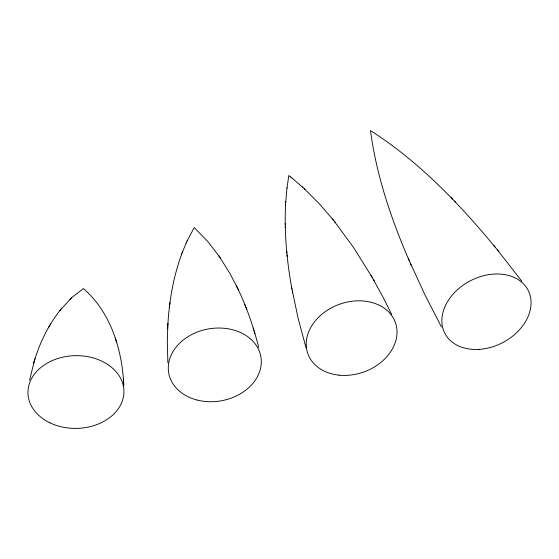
<?xml version="1.0" encoding="UTF-8"?>
<svg xmlns="http://www.w3.org/2000/svg" width="559" height="559" viewBox="0 0 559 559"><rect width="100%" height="100%" fill="white"/><g stroke="black" fill="none" stroke-linecap="round" stroke-linejoin="round"><path stroke-width="0.84" d="M167.756 326.638L167.316 342.436L167.868 362.693M285.593 204.531C284.168 232.775 286.858 261.116 291.889 288.905M167.826 325.555C169.146 301.147 173.339 276.74 181.815 253.751M285.712 202.491L286.998 187.81M167.644 328.86L167.931 323.368M285.551 205.37L285.747 201.722M286.949 188.208L288.814 175.526L290.75 177.042M169.342 307.576L169.601 305.563M169.726 304.529L169.978 302.559M29.613 380.162L34.337 360.855M34.385 360.73C39.948 342.332 48.577 324.73 60.596 309.686M33.673 363.084L35.049 358.522M182.297 252.458L186.44 242.452M181.444 254.729L182.639 251.55M187.097 241.027L194.211 227.583L207.794 241.53L219.212 256.392M186.161 243.067L187.349 240.482M50.694 323.85L48.675 327.281M60.938 309.26L71.804 297.563L83.368 288.584C109.809 311.265 121.254 346.999 123.553 380.833M59.708 310.79L61.783 308.212M71.804 297.563L69.938 299.338M292.56 178.496L302.852 187.377M290.68 176.993L292.685 178.594M304.41 188.809L319.853 204.391L333.339 220.078M302.447 186.999L304.872 189.235M495.176 247.183C458.904 203.259 418.768 161.404 370.484 130.582C376.417 175.519 391.167 218.828 409.034 260.312M451.176 197.774L452.392 199.032M454.425 201.128L455.669 202.421M497.475 250.006L521.827 281.205M493.8 245.499L498.866 251.711M334.513 221.546L353.679 247.658L372.112 277.299M332.409 218.932L335.47 222.734M219.918 257.419L229.847 273.351L237.309 287.606M218.506 255.372L220.658 258.496M373.188 279.186L382.999 297.115L391.663 314.424M371.022 275.398L374.292 281.107M441.449 326.973L424.819 294.6L408.252 258.531M237.75 288.549C246.826 307.331 253.576 327.183 258.698 347.384M236.485 285.908L238.602 290.282M410.285 263.191L411.075 265.008M244.737 304.327L245.513 306.29M245.904 307.268L246.687 309.267M115.287 338.132L115.895 339.998M115.958 340.179L116.579 342.087M253.241 328.084L253.912 330.278M254.247 331.389L254.918 333.604M306.059 347.824L298.087 318.232L291.525 286.886M292.259 290.89L292.63 292.937M286.718 251.368L286.879 253.038M287.06 254.904L287.235 256.616M123.56 380.993L123.825 385.857M123.399 378.506L123.714 383.334M285.23 223.404L285.258 224.641M285.286 226.549L285.321 227.841M50.017 422.877A48.004 36.377 -1.2 0 0 123.888 393.319A48.004 36.377 -1.2 0 0 53.937 359.898A48.004 36.377 -1.2 0 0 50.017 422.877M197.047 400.02A46.802 36.503 -10 0 0 260.913 356.915A46.802 36.503 -10 0 0 186.427 337.699A46.802 36.503 -10 0 0 197.047 400.02M339.166 375.173A46.453 35.972 -19.6 0 0 395.653 323.326A46.453 35.972 -19.6 0 0 320.048 315.856A46.453 35.972 -19.6 0 0 339.166 375.173M479.161 349.375A46.872 34.889 -27.4 0 0 528.227 290.463A46.872 34.889 -27.4 0 0 452.007 295.39A46.872 34.889 -27.4 0 0 479.161 349.375"/></g></svg>
